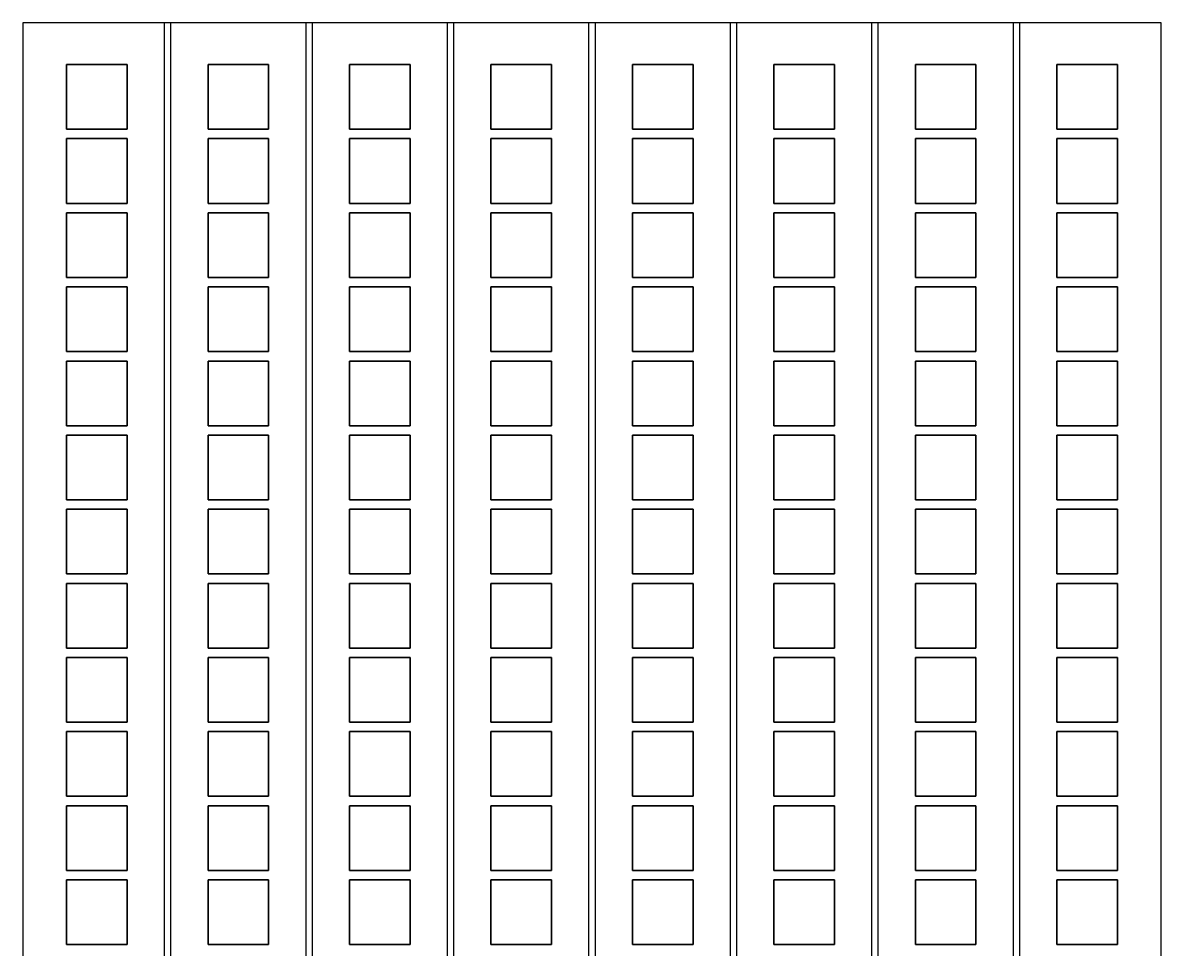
# Model space of a CAD drawing. Header units: millimetres. Extents: x -10000 to 28900, y -8000 to 8000.
# Drawn here: x 20450 to 28900, y -275 to 6600 of the extents above; entities that cross this region are included whole.
import ezdxf

# ---------------------------------------------------------------- set-up
doc = ezdxf.new("R2010")
doc.units = ezdxf.units.MM

msp = doc.modelspace()

# ---------------------------------------------------------------- linework, layer by layer
at = {"layer": 'FLOOR - BALCONY'}
for points in [[(20450, -6600, 4400), (21550, -6600, 4400), (21550, 6600, 4400), (20450, 6600, 4400)], [(21500, -6600, 4750), (22600, -6600, 4750), (22600, 6600, 4750), (21500, 6600, 4750)], [(22550, -6600, 5100), (23650, -6600, 5100), (23650, 6600, 5100), (22550, 6600, 5100)], [(23600, -6600, 5450), (24700, -6600, 5450), (24700, 6600, 5450), (23600, 6600, 5450)], [(24650, -6600, 5800), (25750, -6600, 5800), (25750, 6600, 5800), (24650, 6600, 5800)], [(25700, -6600, 6150), (26800, -6600, 6150), (26800, 6600, 6150), (25700, 6600, 6150)], [(26750, -6600, 6500), (27850, -6600, 6500), (27850, 6600, 6500), (26750, 6600, 6500)], [(27800, -6600, 6850), (28900, -6600, 6850), (28900, 6600, 6850), (27800, 6600, 6850)]]:
    msp.add_3dface(points, dxfattribs=at)
at = {"layer": 'SEATING - BALCONY'}
for points in [[(20775, 5810, 4820), (21225, 5810, 4820), (21225, 6290, 4820), (20775, 6290, 4820)], [(20775, 6290, 4400), (21225, 6290, 4400), (21225, 5810, 4400), (20775, 5810, 4400)], [(21225, 6290, 4400), (20775, 6290, 4400), (20775, 6290, 4820), (21225, 6290, 4820)], [(20775, 6290, 4400), (20775, 5810, 4400), (20775, 5810, 4820), (20775, 6290, 4820)], [(21225, 5810, 4400), (21225, 6290, 4400), (21225, 6290, 4820), (21225, 5810, 4820)], [(21825, 5810, 5170), (22275, 5810, 5170), (22275, 6290, 5170), (21825, 6290, 5170)], [(21825, 6290, 4750), (22275, 6290, 4750), (22275, 5810, 4750), (21825, 5810, 4750)], [(22275, 6290, 4750), (21825, 6290, 4750), (21825, 6290, 5170), (22275, 6290, 5170)], [(21825, 6290, 4750), (21825, 5810, 4750), (21825, 5810, 5170), (21825, 6290, 5170)], [(22275, 5810, 4750), (22275, 6290, 4750), (22275, 6290, 5170), (22275, 5810, 5170)], [(22875, 5810, 5520), (23325, 5810, 5520), (23325, 6290, 5520), (22875, 6290, 5520)], [(22875, 6290, 5100), (23325, 6290, 5100), (23325, 5810, 5100), (22875, 5810, 5100)], [(23325, 6290, 5100), (22875, 6290, 5100), (22875, 6290, 5520), (23325, 6290, 5520)], [(22875, 6290, 5100), (22875, 5810, 5100), (22875, 5810, 5520), (22875, 6290, 5520)], [(23325, 5810, 5100), (23325, 6290, 5100), (23325, 6290, 5520), (23325, 5810, 5520)], [(23925, 5810, 5870), (24375, 5810, 5870), (24375, 6290, 5870), (23925, 6290, 5870)], [(23925, 6290, 5450), (24375, 6290, 5450), (24375, 5810, 5450), (23925, 5810, 5450)], [(24375, 6290, 5450), (23925, 6290, 5450), (23925, 6290, 5870), (24375, 6290, 5870)], [(23925, 6290, 5450), (23925, 5810, 5450), (23925, 5810, 5870), (23925, 6290, 5870)], [(24375, 5810, 5450), (24375, 6290, 5450), (24375, 6290, 5870), (24375, 5810, 5870)], [(24975, 5810, 6220), (25425, 5810, 6220), (25425, 6290, 6220), (24975, 6290, 6220)], [(24975, 6290, 5800), (25425, 6290, 5800), (25425, 5810, 5800), (24975, 5810, 5800)], [(25425, 6290, 5800), (24975, 6290, 5800), (24975, 6290, 6220), (25425, 6290, 6220)], [(24975, 6290, 5800), (24975, 5810, 5800), (24975, 5810, 6220), (24975, 6290, 6220)], [(25425, 5810, 5800), (25425, 6290, 5800), (25425, 6290, 6220), (25425, 5810, 6220)], [(26025, 5810, 6570), (26475, 5810, 6570), (26475, 6290, 6570), (26025, 6290, 6570)], [(26025, 6290, 6150), (26475, 6290, 6150), (26475, 5810, 6150), (26025, 5810, 6150)], [(26475, 6290, 6150), (26025, 6290, 6150), (26025, 6290, 6570), (26475, 6290, 6570)], [(26025, 6290, 6150), (26025, 5810, 6150), (26025, 5810, 6570), (26025, 6290, 6570)], [(26475, 5810, 6150), (26475, 6290, 6150), (26475, 6290, 6570), (26475, 5810, 6570)], [(27075, 5810, 6920), (27525, 5810, 6920), (27525, 6290, 6920), (27075, 6290, 6920)], [(27075, 6290, 6500), (27525, 6290, 6500), (27525, 5810, 6500), (27075, 5810, 6500)], [(27525, 6290, 6500), (27075, 6290, 6500), (27075, 6290, 6920), (27525, 6290, 6920)], [(27075, 6290, 6500), (27075, 5810, 6500), (27075, 5810, 6920), (27075, 6290, 6920)], [(27525, 5810, 6500), (27525, 6290, 6500), (27525, 6290, 6920), (27525, 5810, 6920)], [(28125, 5810, 7270), (28575, 5810, 7270), (28575, 6290, 7270), (28125, 6290, 7270)], [(28125, 6290, 6850), (28575, 6290, 6850), (28575, 5810, 6850), (28125, 5810, 6850)], [(28575, 6290, 6850), (28125, 6290, 6850), (28125, 6290, 7270), (28575, 6290, 7270)], [(28125, 6290, 6850), (28125, 5810, 6850), (28125, 5810, 7270), (28125, 6290, 7270)], [(28575, 5810, 6850), (28575, 6290, 6850), (28575, 6290, 7270), (28575, 5810, 7270)], [(20775, 5810, 4400), (21225, 5810, 4400), (21225, 5810, 4820), (20775, 5810, 4820)], [(21825, 5810, 4750), (22275, 5810, 4750), (22275, 5810, 5170), (21825, 5810, 5170)], [(22875, 5810, 5100), (23325, 5810, 5100), (23325, 5810, 5520), (22875, 5810, 5520)], [(23925, 5810, 5450), (24375, 5810, 5450), (24375, 5810, 5870), (23925, 5810, 5870)], [(24975, 5810, 5800), (25425, 5810, 5800), (25425, 5810, 6220), (24975, 5810, 6220)], [(26025, 5810, 6150), (26475, 5810, 6150), (26475, 5810, 6570), (26025, 5810, 6570)], [(27075, 5810, 6500), (27525, 5810, 6500), (27525, 5810, 6920), (27075, 5810, 6920)], [(28125, 5810, 6850), (28575, 5810, 6850), (28575, 5810, 7270), (28125, 5810, 7270)], [(20775, 5260, 4820), (21225, 5260, 4820), (21225, 5740, 4820), (20775, 5740, 4820)], [(20775, 5740, 4400), (21225, 5740, 4400), (21225, 5260, 4400), (20775, 5260, 4400)], [(21225, 5740, 4400), (20775, 5740, 4400), (20775, 5740, 4820), (21225, 5740, 4820)], [(20775, 5740, 4400), (20775, 5260, 4400), (20775, 5260, 4820), (20775, 5740, 4820)], [(21225, 5260, 4400), (21225, 5740, 4400), (21225, 5740, 4820), (21225, 5260, 4820)], [(21825, 5260, 5170), (22275, 5260, 5170), (22275, 5740, 5170), (21825, 5740, 5170)], [(21825, 5740, 4750), (22275, 5740, 4750), (22275, 5260, 4750), (21825, 5260, 4750)], [(22275, 5740, 4750), (21825, 5740, 4750), (21825, 5740, 5170), (22275, 5740, 5170)], [(21825, 5740, 4750), (21825, 5260, 4750), (21825, 5260, 5170), (21825, 5740, 5170)], [(22275, 5260, 4750), (22275, 5740, 4750), (22275, 5740, 5170), (22275, 5260, 5170)], [(22875, 5260, 5520), (23325, 5260, 5520), (23325, 5740, 5520), (22875, 5740, 5520)], [(22875, 5740, 5100), (23325, 5740, 5100), (23325, 5260, 5100), (22875, 5260, 5100)], [(23325, 5740, 5100), (22875, 5740, 5100), (22875, 5740, 5520), (23325, 5740, 5520)], [(22875, 5740, 5100), (22875, 5260, 5100), (22875, 5260, 5520), (22875, 5740, 5520)], [(23325, 5260, 5100), (23325, 5740, 5100), (23325, 5740, 5520), (23325, 5260, 5520)], [(23925, 5260, 5870), (24375, 5260, 5870), (24375, 5740, 5870), (23925, 5740, 5870)], [(23925, 5740, 5450), (24375, 5740, 5450), (24375, 5260, 5450), (23925, 5260, 5450)], [(24375, 5740, 5450), (23925, 5740, 5450), (23925, 5740, 5870), (24375, 5740, 5870)], [(23925, 5740, 5450), (23925, 5260, 5450), (23925, 5260, 5870), (23925, 5740, 5870)], [(24375, 5260, 5450), (24375, 5740, 5450), (24375, 5740, 5870), (24375, 5260, 5870)], [(24975, 5260, 6220), (25425, 5260, 6220), (25425, 5740, 6220), (24975, 5740, 6220)], [(24975, 5740, 5800), (25425, 5740, 5800), (25425, 5260, 5800), (24975, 5260, 5800)], [(25425, 5740, 5800), (24975, 5740, 5800), (24975, 5740, 6220), (25425, 5740, 6220)], [(24975, 5740, 5800), (24975, 5260, 5800), (24975, 5260, 6220), (24975, 5740, 6220)], [(25425, 5260, 5800), (25425, 5740, 5800), (25425, 5740, 6220), (25425, 5260, 6220)], [(26025, 5260, 6570), (26475, 5260, 6570), (26475, 5740, 6570), (26025, 5740, 6570)], [(26025, 5740, 6150), (26475, 5740, 6150), (26475, 5260, 6150), (26025, 5260, 6150)], [(26475, 5740, 6150), (26025, 5740, 6150), (26025, 5740, 6570), (26475, 5740, 6570)], [(26025, 5740, 6150), (26025, 5260, 6150), (26025, 5260, 6570), (26025, 5740, 6570)], [(26475, 5260, 6150), (26475, 5740, 6150), (26475, 5740, 6570), (26475, 5260, 6570)], [(27075, 5260, 6920), (27525, 5260, 6920), (27525, 5740, 6920), (27075, 5740, 6920)], [(27075, 5740, 6500), (27525, 5740, 6500), (27525, 5260, 6500), (27075, 5260, 6500)], [(27525, 5740, 6500), (27075, 5740, 6500), (27075, 5740, 6920), (27525, 5740, 6920)], [(27075, 5740, 6500), (27075, 5260, 6500), (27075, 5260, 6920), (27075, 5740, 6920)], [(27525, 5260, 6500), (27525, 5740, 6500), (27525, 5740, 6920), (27525, 5260, 6920)], [(28125, 5260, 7270), (28575, 5260, 7270), (28575, 5740, 7270), (28125, 5740, 7270)], [(28125, 5740, 6850), (28575, 5740, 6850), (28575, 5260, 6850), (28125, 5260, 6850)], [(28575, 5740, 6850), (28125, 5740, 6850), (28125, 5740, 7270), (28575, 5740, 7270)], [(28125, 5740, 6850), (28125, 5260, 6850), (28125, 5260, 7270), (28125, 5740, 7270)], [(28575, 5260, 6850), (28575, 5740, 6850), (28575, 5740, 7270), (28575, 5260, 7270)], [(20775, 5260, 4400), (21225, 5260, 4400), (21225, 5260, 4820), (20775, 5260, 4820)], [(21825, 5260, 4750), (22275, 5260, 4750), (22275, 5260, 5170), (21825, 5260, 5170)], [(22875, 5260, 5100), (23325, 5260, 5100), (23325, 5260, 5520), (22875, 5260, 5520)], [(23925, 5260, 5450), (24375, 5260, 5450), (24375, 5260, 5870), (23925, 5260, 5870)], [(24975, 5260, 5800), (25425, 5260, 5800), (25425, 5260, 6220), (24975, 5260, 6220)], [(26025, 5260, 6150), (26475, 5260, 6150), (26475, 5260, 6570), (26025, 5260, 6570)], [(27075, 5260, 6500), (27525, 5260, 6500), (27525, 5260, 6920), (27075, 5260, 6920)], [(28125, 5260, 6850), (28575, 5260, 6850), (28575, 5260, 7270), (28125, 5260, 7270)], [(20775, 4710, 4820), (21225, 4710, 4820), (21225, 5190, 4820), (20775, 5190, 4820)], [(20775, 5190, 4400), (21225, 5190, 4400), (21225, 4710, 4400), (20775, 4710, 4400)], [(21225, 5190, 4400), (20775, 5190, 4400), (20775, 5190, 4820), (21225, 5190, 4820)], [(20775, 5190, 4400), (20775, 4710, 4400), (20775, 4710, 4820), (20775, 5190, 4820)], [(21225, 4710, 4400), (21225, 5190, 4400), (21225, 5190, 4820), (21225, 4710, 4820)], [(21825, 4710, 5170), (22275, 4710, 5170), (22275, 5190, 5170), (21825, 5190, 5170)], [(21825, 5190, 4750), (22275, 5190, 4750), (22275, 4710, 4750), (21825, 4710, 4750)], [(22275, 5190, 4750), (21825, 5190, 4750), (21825, 5190, 5170), (22275, 5190, 5170)], [(21825, 5190, 4750), (21825, 4710, 4750), (21825, 4710, 5170), (21825, 5190, 5170)], [(22275, 4710, 4750), (22275, 5190, 4750), (22275, 5190, 5170), (22275, 4710, 5170)], [(22875, 4710, 5520), (23325, 4710, 5520), (23325, 5190, 5520), (22875, 5190, 5520)], [(22875, 5190, 5100), (23325, 5190, 5100), (23325, 4710, 5100), (22875, 4710, 5100)], [(23325, 5190, 5100), (22875, 5190, 5100), (22875, 5190, 5520), (23325, 5190, 5520)], [(22875, 5190, 5100), (22875, 4710, 5100), (22875, 4710, 5520), (22875, 5190, 5520)], [(23325, 4710, 5100), (23325, 5190, 5100), (23325, 5190, 5520), (23325, 4710, 5520)], [(23925, 4710, 5870), (24375, 4710, 5870), (24375, 5190, 5870), (23925, 5190, 5870)], [(23925, 5190, 5450), (24375, 5190, 5450), (24375, 4710, 5450), (23925, 4710, 5450)], [(24375, 5190, 5450), (23925, 5190, 5450), (23925, 5190, 5870), (24375, 5190, 5870)], [(23925, 5190, 5450), (23925, 4710, 5450), (23925, 4710, 5870), (23925, 5190, 5870)], [(24375, 4710, 5450), (24375, 5190, 5450), (24375, 5190, 5870), (24375, 4710, 5870)], [(24975, 4710, 6220), (25425, 4710, 6220), (25425, 5190, 6220), (24975, 5190, 6220)], [(24975, 5190, 5800), (25425, 5190, 5800), (25425, 4710, 5800), (24975, 4710, 5800)], [(25425, 5190, 5800), (24975, 5190, 5800), (24975, 5190, 6220), (25425, 5190, 6220)], [(24975, 5190, 5800), (24975, 4710, 5800), (24975, 4710, 6220), (24975, 5190, 6220)], [(25425, 4710, 5800), (25425, 5190, 5800), (25425, 5190, 6220), (25425, 4710, 6220)], [(26025, 4710, 6570), (26475, 4710, 6570), (26475, 5190, 6570), (26025, 5190, 6570)], [(26025, 5190, 6150), (26475, 5190, 6150), (26475, 4710, 6150), (26025, 4710, 6150)], [(26475, 5190, 6150), (26025, 5190, 6150), (26025, 5190, 6570), (26475, 5190, 6570)], [(26025, 5190, 6150), (26025, 4710, 6150), (26025, 4710, 6570), (26025, 5190, 6570)], [(26475, 4710, 6150), (26475, 5190, 6150), (26475, 5190, 6570), (26475, 4710, 6570)], [(27075, 4710, 6920), (27525, 4710, 6920), (27525, 5190, 6920), (27075, 5190, 6920)], [(27075, 5190, 6500), (27525, 5190, 6500), (27525, 4710, 6500), (27075, 4710, 6500)], [(27525, 5190, 6500), (27075, 5190, 6500), (27075, 5190, 6920), (27525, 5190, 6920)], [(27075, 5190, 6500), (27075, 4710, 6500), (27075, 4710, 6920), (27075, 5190, 6920)], [(27525, 4710, 6500), (27525, 5190, 6500), (27525, 5190, 6920), (27525, 4710, 6920)], [(28125, 4710, 7270), (28575, 4710, 7270), (28575, 5190, 7270), (28125, 5190, 7270)], [(28125, 5190, 6850), (28575, 5190, 6850), (28575, 4710, 6850), (28125, 4710, 6850)], [(28575, 5190, 6850), (28125, 5190, 6850), (28125, 5190, 7270), (28575, 5190, 7270)], [(28125, 5190, 6850), (28125, 4710, 6850), (28125, 4710, 7270), (28125, 5190, 7270)], [(28575, 4710, 6850), (28575, 5190, 6850), (28575, 5190, 7270), (28575, 4710, 7270)], [(20775, 4710, 4400), (21225, 4710, 4400), (21225, 4710, 4820), (20775, 4710, 4820)], [(21825, 4710, 4750), (22275, 4710, 4750), (22275, 4710, 5170), (21825, 4710, 5170)], [(22875, 4710, 5100), (23325, 4710, 5100), (23325, 4710, 5520), (22875, 4710, 5520)], [(23925, 4710, 5450), (24375, 4710, 5450), (24375, 4710, 5870), (23925, 4710, 5870)], [(24975, 4710, 5800), (25425, 4710, 5800), (25425, 4710, 6220), (24975, 4710, 6220)], [(26025, 4710, 6150), (26475, 4710, 6150), (26475, 4710, 6570), (26025, 4710, 6570)], [(27075, 4710, 6500), (27525, 4710, 6500), (27525, 4710, 6920), (27075, 4710, 6920)], [(28125, 4710, 6850), (28575, 4710, 6850), (28575, 4710, 7270), (28125, 4710, 7270)], [(20775, 4160, 4820), (21225, 4160, 4820), (21225, 4640, 4820), (20775, 4640, 4820)], [(20775, 4640, 4400), (21225, 4640, 4400), (21225, 4160, 4400), (20775, 4160, 4400)], [(21225, 4640, 4400), (20775, 4640, 4400), (20775, 4640, 4820), (21225, 4640, 4820)], [(20775, 4640, 4400), (20775, 4160, 4400), (20775, 4160, 4820), (20775, 4640, 4820)], [(21225, 4160, 4400), (21225, 4640, 4400), (21225, 4640, 4820), (21225, 4160, 4820)], [(21825, 4160, 5170), (22275, 4160, 5170), (22275, 4640, 5170), (21825, 4640, 5170)], [(21825, 4640, 4750), (22275, 4640, 4750), (22275, 4160, 4750), (21825, 4160, 4750)], [(22275, 4640, 4750), (21825, 4640, 4750), (21825, 4640, 5170), (22275, 4640, 5170)], [(21825, 4640, 4750), (21825, 4160, 4750), (21825, 4160, 5170), (21825, 4640, 5170)], [(22275, 4160, 4750), (22275, 4640, 4750), (22275, 4640, 5170), (22275, 4160, 5170)], [(22875, 4160, 5520), (23325, 4160, 5520), (23325, 4640, 5520), (22875, 4640, 5520)], [(22875, 4640, 5100), (23325, 4640, 5100), (23325, 4160, 5100), (22875, 4160, 5100)], [(23325, 4640, 5100), (22875, 4640, 5100), (22875, 4640, 5520), (23325, 4640, 5520)], [(22875, 4640, 5100), (22875, 4160, 5100), (22875, 4160, 5520), (22875, 4640, 5520)], [(23325, 4160, 5100), (23325, 4640, 5100), (23325, 4640, 5520), (23325, 4160, 5520)], [(23925, 4160, 5870), (24375, 4160, 5870), (24375, 4640, 5870), (23925, 4640, 5870)], [(23925, 4640, 5450), (24375, 4640, 5450), (24375, 4160, 5450), (23925, 4160, 5450)], [(24375, 4640, 5450), (23925, 4640, 5450), (23925, 4640, 5870), (24375, 4640, 5870)], [(23925, 4640, 5450), (23925, 4160, 5450), (23925, 4160, 5870), (23925, 4640, 5870)], [(24375, 4160, 5450), (24375, 4640, 5450), (24375, 4640, 5870), (24375, 4160, 5870)], [(24975, 4160, 6220), (25425, 4160, 6220), (25425, 4640, 6220), (24975, 4640, 6220)], [(24975, 4640, 5800), (25425, 4640, 5800), (25425, 4160, 5800), (24975, 4160, 5800)], [(25425, 4640, 5800), (24975, 4640, 5800), (24975, 4640, 6220), (25425, 4640, 6220)], [(24975, 4640, 5800), (24975, 4160, 5800), (24975, 4160, 6220), (24975, 4640, 6220)], [(25425, 4160, 5800), (25425, 4640, 5800), (25425, 4640, 6220), (25425, 4160, 6220)], [(26025, 4160, 6570), (26475, 4160, 6570), (26475, 4640, 6570), (26025, 4640, 6570)], [(26025, 4640, 6150), (26475, 4640, 6150), (26475, 4160, 6150), (26025, 4160, 6150)], [(26475, 4640, 6150), (26025, 4640, 6150), (26025, 4640, 6570), (26475, 4640, 6570)], [(26025, 4640, 6150), (26025, 4160, 6150), (26025, 4160, 6570), (26025, 4640, 6570)], [(26475, 4160, 6150), (26475, 4640, 6150), (26475, 4640, 6570), (26475, 4160, 6570)], [(27075, 4160, 6920), (27525, 4160, 6920), (27525, 4640, 6920), (27075, 4640, 6920)], [(27075, 4640, 6500), (27525, 4640, 6500), (27525, 4160, 6500), (27075, 4160, 6500)], [(27525, 4640, 6500), (27075, 4640, 6500), (27075, 4640, 6920), (27525, 4640, 6920)], [(27075, 4640, 6500), (27075, 4160, 6500), (27075, 4160, 6920), (27075, 4640, 6920)], [(27525, 4160, 6500), (27525, 4640, 6500), (27525, 4640, 6920), (27525, 4160, 6920)], [(28125, 4160, 7270), (28575, 4160, 7270), (28575, 4640, 7270), (28125, 4640, 7270)], [(28125, 4640, 6850), (28575, 4640, 6850), (28575, 4160, 6850), (28125, 4160, 6850)], [(28575, 4640, 6850), (28125, 4640, 6850), (28125, 4640, 7270), (28575, 4640, 7270)], [(28125, 4640, 6850), (28125, 4160, 6850), (28125, 4160, 7270), (28125, 4640, 7270)], [(28575, 4160, 6850), (28575, 4640, 6850), (28575, 4640, 7270), (28575, 4160, 7270)], [(20775, 4160, 4400), (21225, 4160, 4400), (21225, 4160, 4820), (20775, 4160, 4820)], [(21825, 4160, 4750), (22275, 4160, 4750), (22275, 4160, 5170), (21825, 4160, 5170)], [(22875, 4160, 5100), (23325, 4160, 5100), (23325, 4160, 5520), (22875, 4160, 5520)], [(23925, 4160, 5450), (24375, 4160, 5450), (24375, 4160, 5870), (23925, 4160, 5870)], [(24975, 4160, 5800), (25425, 4160, 5800), (25425, 4160, 6220), (24975, 4160, 6220)], [(26025, 4160, 6150), (26475, 4160, 6150), (26475, 4160, 6570), (26025, 4160, 6570)], [(27075, 4160, 6500), (27525, 4160, 6500), (27525, 4160, 6920), (27075, 4160, 6920)], [(28125, 4160, 6850), (28575, 4160, 6850), (28575, 4160, 7270), (28125, 4160, 7270)], [(20775, 3610, 4820), (21225, 3610, 4820), (21225, 4090, 4820), (20775, 4090, 4820)], [(20775, 4090, 4400), (21225, 4090, 4400), (21225, 3610, 4400), (20775, 3610, 4400)], [(21225, 4090, 4400), (20775, 4090, 4400), (20775, 4090, 4820), (21225, 4090, 4820)], [(20775, 4090, 4400), (20775, 3610, 4400), (20775, 3610, 4820), (20775, 4090, 4820)], [(21225, 3610, 4400), (21225, 4090, 4400), (21225, 4090, 4820), (21225, 3610, 4820)], [(21825, 3610, 5170), (22275, 3610, 5170), (22275, 4090, 5170), (21825, 4090, 5170)], [(21825, 4090, 4750), (22275, 4090, 4750), (22275, 3610, 4750), (21825, 3610, 4750)], [(22275, 4090, 4750), (21825, 4090, 4750), (21825, 4090, 5170), (22275, 4090, 5170)], [(21825, 4090, 4750), (21825, 3610, 4750), (21825, 3610, 5170), (21825, 4090, 5170)], [(22275, 3610, 4750), (22275, 4090, 4750), (22275, 4090, 5170), (22275, 3610, 5170)], [(22875, 3610, 5520), (23325, 3610, 5520), (23325, 4090, 5520), (22875, 4090, 5520)], [(22875, 4090, 5100), (23325, 4090, 5100), (23325, 3610, 5100), (22875, 3610, 5100)], [(23325, 4090, 5100), (22875, 4090, 5100), (22875, 4090, 5520), (23325, 4090, 5520)], [(22875, 4090, 5100), (22875, 3610, 5100), (22875, 3610, 5520), (22875, 4090, 5520)], [(23325, 3610, 5100), (23325, 4090, 5100), (23325, 4090, 5520), (23325, 3610, 5520)], [(23925, 3610, 5870), (24375, 3610, 5870), (24375, 4090, 5870), (23925, 4090, 5870)], [(23925, 4090, 5450), (24375, 4090, 5450), (24375, 3610, 5450), (23925, 3610, 5450)], [(24375, 4090, 5450), (23925, 4090, 5450), (23925, 4090, 5870), (24375, 4090, 5870)], [(23925, 4090, 5450), (23925, 3610, 5450), (23925, 3610, 5870), (23925, 4090, 5870)], [(24375, 3610, 5450), (24375, 4090, 5450), (24375, 4090, 5870), (24375, 3610, 5870)], [(24975, 3610, 6220), (25425, 3610, 6220), (25425, 4090, 6220), (24975, 4090, 6220)], [(24975, 4090, 5800), (25425, 4090, 5800), (25425, 3610, 5800), (24975, 3610, 5800)], [(25425, 4090, 5800), (24975, 4090, 5800), (24975, 4090, 6220), (25425, 4090, 6220)], [(24975, 4090, 5800), (24975, 3610, 5800), (24975, 3610, 6220), (24975, 4090, 6220)], [(25425, 3610, 5800), (25425, 4090, 5800), (25425, 4090, 6220), (25425, 3610, 6220)], [(26025, 3610, 6570), (26475, 3610, 6570), (26475, 4090, 6570), (26025, 4090, 6570)], [(26025, 4090, 6150), (26475, 4090, 6150), (26475, 3610, 6150), (26025, 3610, 6150)], [(26475, 4090, 6150), (26025, 4090, 6150), (26025, 4090, 6570), (26475, 4090, 6570)], [(26025, 4090, 6150), (26025, 3610, 6150), (26025, 3610, 6570), (26025, 4090, 6570)], [(26475, 3610, 6150), (26475, 4090, 6150), (26475, 4090, 6570), (26475, 3610, 6570)], [(27075, 3610, 6920), (27525, 3610, 6920), (27525, 4090, 6920), (27075, 4090, 6920)], [(27075, 4090, 6500), (27525, 4090, 6500), (27525, 3610, 6500), (27075, 3610, 6500)], [(27525, 4090, 6500), (27075, 4090, 6500), (27075, 4090, 6920), (27525, 4090, 6920)], [(27075, 4090, 6500), (27075, 3610, 6500), (27075, 3610, 6920), (27075, 4090, 6920)], [(27525, 3610, 6500), (27525, 4090, 6500), (27525, 4090, 6920), (27525, 3610, 6920)], [(28125, 3610, 7270), (28575, 3610, 7270), (28575, 4090, 7270), (28125, 4090, 7270)], [(28125, 4090, 6850), (28575, 4090, 6850), (28575, 3610, 6850), (28125, 3610, 6850)], [(28575, 4090, 6850), (28125, 4090, 6850), (28125, 4090, 7270), (28575, 4090, 7270)], [(28125, 4090, 6850), (28125, 3610, 6850), (28125, 3610, 7270), (28125, 4090, 7270)], [(28575, 3610, 6850), (28575, 4090, 6850), (28575, 4090, 7270), (28575, 3610, 7270)], [(20775, 3610, 4400), (21225, 3610, 4400), (21225, 3610, 4820), (20775, 3610, 4820)], [(21825, 3610, 4750), (22275, 3610, 4750), (22275, 3610, 5170), (21825, 3610, 5170)], [(22875, 3610, 5100), (23325, 3610, 5100), (23325, 3610, 5520), (22875, 3610, 5520)], [(23925, 3610, 5450), (24375, 3610, 5450), (24375, 3610, 5870), (23925, 3610, 5870)], [(24975, 3610, 5800), (25425, 3610, 5800), (25425, 3610, 6220), (24975, 3610, 6220)], [(26025, 3610, 6150), (26475, 3610, 6150), (26475, 3610, 6570), (26025, 3610, 6570)], [(27075, 3610, 6500), (27525, 3610, 6500), (27525, 3610, 6920), (27075, 3610, 6920)], [(28125, 3610, 6850), (28575, 3610, 6850), (28575, 3610, 7270), (28125, 3610, 7270)], [(20775, 3060, 4820), (21225, 3060, 4820), (21225, 3540, 4820), (20775, 3540, 4820)], [(20775, 3540, 4400), (21225, 3540, 4400), (21225, 3060, 4400), (20775, 3060, 4400)], [(21225, 3540, 4400), (20775, 3540, 4400), (20775, 3540, 4820), (21225, 3540, 4820)], [(20775, 3540, 4400), (20775, 3060, 4400), (20775, 3060, 4820), (20775, 3540, 4820)], [(21225, 3060, 4400), (21225, 3540, 4400), (21225, 3540, 4820), (21225, 3060, 4820)], [(21825, 3060, 5170), (22275, 3060, 5170), (22275, 3540, 5170), (21825, 3540, 5170)], [(21825, 3540, 4750), (22275, 3540, 4750), (22275, 3060, 4750), (21825, 3060, 4750)], [(22275, 3540, 4750), (21825, 3540, 4750), (21825, 3540, 5170), (22275, 3540, 5170)], [(21825, 3540, 4750), (21825, 3060, 4750), (21825, 3060, 5170), (21825, 3540, 5170)], [(22275, 3060, 4750), (22275, 3540, 4750), (22275, 3540, 5170), (22275, 3060, 5170)], [(22875, 3060, 5520), (23325, 3060, 5520), (23325, 3540, 5520), (22875, 3540, 5520)], [(22875, 3540, 5100), (23325, 3540, 5100), (23325, 3060, 5100), (22875, 3060, 5100)], [(23325, 3540, 5100), (22875, 3540, 5100), (22875, 3540, 5520), (23325, 3540, 5520)], [(22875, 3540, 5100), (22875, 3060, 5100), (22875, 3060, 5520), (22875, 3540, 5520)], [(23325, 3060, 5100), (23325, 3540, 5100), (23325, 3540, 5520), (23325, 3060, 5520)], [(23925, 3060, 5870), (24375, 3060, 5870), (24375, 3540, 5870), (23925, 3540, 5870)], [(23925, 3540, 5450), (24375, 3540, 5450), (24375, 3060, 5450), (23925, 3060, 5450)], [(24375, 3540, 5450), (23925, 3540, 5450), (23925, 3540, 5870), (24375, 3540, 5870)], [(23925, 3540, 5450), (23925, 3060, 5450), (23925, 3060, 5870), (23925, 3540, 5870)], [(24375, 3060, 5450), (24375, 3540, 5450), (24375, 3540, 5870), (24375, 3060, 5870)], [(24975, 3060, 6220), (25425, 3060, 6220), (25425, 3540, 6220), (24975, 3540, 6220)], [(24975, 3540, 5800), (25425, 3540, 5800), (25425, 3060, 5800), (24975, 3060, 5800)], [(25425, 3540, 5800), (24975, 3540, 5800), (24975, 3540, 6220), (25425, 3540, 6220)], [(24975, 3540, 5800), (24975, 3060, 5800), (24975, 3060, 6220), (24975, 3540, 6220)], [(25425, 3060, 5800), (25425, 3540, 5800), (25425, 3540, 6220), (25425, 3060, 6220)], [(26025, 3060, 6570), (26475, 3060, 6570), (26475, 3540, 6570), (26025, 3540, 6570)], [(26025, 3540, 6150), (26475, 3540, 6150), (26475, 3060, 6150), (26025, 3060, 6150)], [(26475, 3540, 6150), (26025, 3540, 6150), (26025, 3540, 6570), (26475, 3540, 6570)], [(26025, 3540, 6150), (26025, 3060, 6150), (26025, 3060, 6570), (26025, 3540, 6570)], [(26475, 3060, 6150), (26475, 3540, 6150), (26475, 3540, 6570), (26475, 3060, 6570)], [(27075, 3060, 6920), (27525, 3060, 6920), (27525, 3540, 6920), (27075, 3540, 6920)], [(27075, 3540, 6500), (27525, 3540, 6500), (27525, 3060, 6500), (27075, 3060, 6500)], [(27525, 3540, 6500), (27075, 3540, 6500), (27075, 3540, 6920), (27525, 3540, 6920)], [(27075, 3540, 6500), (27075, 3060, 6500), (27075, 3060, 6920), (27075, 3540, 6920)], [(27525, 3060, 6500), (27525, 3540, 6500), (27525, 3540, 6920), (27525, 3060, 6920)], [(28125, 3060, 7270), (28575, 3060, 7270), (28575, 3540, 7270), (28125, 3540, 7270)], [(28125, 3540, 6850), (28575, 3540, 6850), (28575, 3060, 6850), (28125, 3060, 6850)], [(28575, 3540, 6850), (28125, 3540, 6850), (28125, 3540, 7270), (28575, 3540, 7270)], [(28125, 3540, 6850), (28125, 3060, 6850), (28125, 3060, 7270), (28125, 3540, 7270)], [(28575, 3060, 6850), (28575, 3540, 6850), (28575, 3540, 7270), (28575, 3060, 7270)], [(20775, 3060, 4400), (21225, 3060, 4400), (21225, 3060, 4820), (20775, 3060, 4820)], [(21825, 3060, 4750), (22275, 3060, 4750), (22275, 3060, 5170), (21825, 3060, 5170)], [(22875, 3060, 5100), (23325, 3060, 5100), (23325, 3060, 5520), (22875, 3060, 5520)], [(23925, 3060, 5450), (24375, 3060, 5450), (24375, 3060, 5870), (23925, 3060, 5870)], [(24975, 3060, 5800), (25425, 3060, 5800), (25425, 3060, 6220), (24975, 3060, 6220)], [(26025, 3060, 6150), (26475, 3060, 6150), (26475, 3060, 6570), (26025, 3060, 6570)], [(27075, 3060, 6500), (27525, 3060, 6500), (27525, 3060, 6920), (27075, 3060, 6920)], [(28125, 3060, 6850), (28575, 3060, 6850), (28575, 3060, 7270), (28125, 3060, 7270)], [(20775, 2510, 4820), (21225, 2510, 4820), (21225, 2990, 4820), (20775, 2990, 4820)], [(20775, 2990, 4400), (21225, 2990, 4400), (21225, 2510, 4400), (20775, 2510, 4400)], [(21225, 2990, 4400), (20775, 2990, 4400), (20775, 2990, 4820), (21225, 2990, 4820)], [(20775, 2990, 4400), (20775, 2510, 4400), (20775, 2510, 4820), (20775, 2990, 4820)], [(21225, 2510, 4400), (21225, 2990, 4400), (21225, 2990, 4820), (21225, 2510, 4820)], [(21825, 2510, 5170), (22275, 2510, 5170), (22275, 2990, 5170), (21825, 2990, 5170)], [(21825, 2990, 4750), (22275, 2990, 4750), (22275, 2510, 4750), (21825, 2510, 4750)], [(22275, 2990, 4750), (21825, 2990, 4750), (21825, 2990, 5170), (22275, 2990, 5170)], [(21825, 2990, 4750), (21825, 2510, 4750), (21825, 2510, 5170), (21825, 2990, 5170)], [(22275, 2510, 4750), (22275, 2990, 4750), (22275, 2990, 5170), (22275, 2510, 5170)], [(22875, 2510, 5520), (23325, 2510, 5520), (23325, 2990, 5520), (22875, 2990, 5520)], [(22875, 2990, 5100), (23325, 2990, 5100), (23325, 2510, 5100), (22875, 2510, 5100)], [(23325, 2990, 5100), (22875, 2990, 5100), (22875, 2990, 5520), (23325, 2990, 5520)], [(22875, 2990, 5100), (22875, 2510, 5100), (22875, 2510, 5520), (22875, 2990, 5520)], [(23325, 2510, 5100), (23325, 2990, 5100), (23325, 2990, 5520), (23325, 2510, 5520)], [(23925, 2510, 5870), (24375, 2510, 5870), (24375, 2990, 5870), (23925, 2990, 5870)], [(23925, 2990, 5450), (24375, 2990, 5450), (24375, 2510, 5450), (23925, 2510, 5450)], [(24375, 2990, 5450), (23925, 2990, 5450), (23925, 2990, 5870), (24375, 2990, 5870)], [(23925, 2990, 5450), (23925, 2510, 5450), (23925, 2510, 5870), (23925, 2990, 5870)], [(24375, 2510, 5450), (24375, 2990, 5450), (24375, 2990, 5870), (24375, 2510, 5870)], [(24975, 2510, 6220), (25425, 2510, 6220), (25425, 2990, 6220), (24975, 2990, 6220)], [(24975, 2990, 5800), (25425, 2990, 5800), (25425, 2510, 5800), (24975, 2510, 5800)], [(25425, 2990, 5800), (24975, 2990, 5800), (24975, 2990, 6220), (25425, 2990, 6220)], [(24975, 2990, 5800), (24975, 2510, 5800), (24975, 2510, 6220), (24975, 2990, 6220)], [(25425, 2510, 5800), (25425, 2990, 5800), (25425, 2990, 6220), (25425, 2510, 6220)], [(26025, 2510, 6570), (26475, 2510, 6570), (26475, 2990, 6570), (26025, 2990, 6570)], [(26025, 2990, 6150), (26475, 2990, 6150), (26475, 2510, 6150), (26025, 2510, 6150)], [(26475, 2990, 6150), (26025, 2990, 6150), (26025, 2990, 6570), (26475, 2990, 6570)], [(26025, 2990, 6150), (26025, 2510, 6150), (26025, 2510, 6570), (26025, 2990, 6570)], [(26475, 2510, 6150), (26475, 2990, 6150), (26475, 2990, 6570), (26475, 2510, 6570)], [(27075, 2510, 6920), (27525, 2510, 6920), (27525, 2990, 6920), (27075, 2990, 6920)], [(27075, 2990, 6500), (27525, 2990, 6500), (27525, 2510, 6500), (27075, 2510, 6500)], [(27525, 2990, 6500), (27075, 2990, 6500), (27075, 2990, 6920), (27525, 2990, 6920)], [(27075, 2990, 6500), (27075, 2510, 6500), (27075, 2510, 6920), (27075, 2990, 6920)], [(27525, 2510, 6500), (27525, 2990, 6500), (27525, 2990, 6920), (27525, 2510, 6920)], [(28125, 2510, 7270), (28575, 2510, 7270), (28575, 2990, 7270), (28125, 2990, 7270)], [(28125, 2990, 6850), (28575, 2990, 6850), (28575, 2510, 6850), (28125, 2510, 6850)], [(28575, 2990, 6850), (28125, 2990, 6850), (28125, 2990, 7270), (28575, 2990, 7270)], [(28125, 2990, 6850), (28125, 2510, 6850), (28125, 2510, 7270), (28125, 2990, 7270)], [(28575, 2510, 6850), (28575, 2990, 6850), (28575, 2990, 7270), (28575, 2510, 7270)], [(20775, 2510, 4400), (21225, 2510, 4400), (21225, 2510, 4820), (20775, 2510, 4820)], [(21825, 2510, 4750), (22275, 2510, 4750), (22275, 2510, 5170), (21825, 2510, 5170)], [(22875, 2510, 5100), (23325, 2510, 5100), (23325, 2510, 5520), (22875, 2510, 5520)], [(23925, 2510, 5450), (24375, 2510, 5450), (24375, 2510, 5870), (23925, 2510, 5870)], [(24975, 2510, 5800), (25425, 2510, 5800), (25425, 2510, 6220), (24975, 2510, 6220)], [(26025, 2510, 6150), (26475, 2510, 6150), (26475, 2510, 6570), (26025, 2510, 6570)], [(27075, 2510, 6500), (27525, 2510, 6500), (27525, 2510, 6920), (27075, 2510, 6920)], [(28125, 2510, 6850), (28575, 2510, 6850), (28575, 2510, 7270), (28125, 2510, 7270)], [(20775, 1960, 4820), (21225, 1960, 4820), (21225, 2440, 4820), (20775, 2440, 4820)], [(20775, 2440, 4400), (21225, 2440, 4400), (21225, 1960, 4400), (20775, 1960, 4400)], [(21225, 2440, 4400), (20775, 2440, 4400), (20775, 2440, 4820), (21225, 2440, 4820)], [(20775, 2440, 4400), (20775, 1960, 4400), (20775, 1960, 4820), (20775, 2440, 4820)], [(21225, 1960, 4400), (21225, 2440, 4400), (21225, 2440, 4820), (21225, 1960, 4820)], [(21825, 1960, 5170), (22275, 1960, 5170), (22275, 2440, 5170), (21825, 2440, 5170)], [(21825, 2440, 4750), (22275, 2440, 4750), (22275, 1960, 4750), (21825, 1960, 4750)], [(22275, 2440, 4750), (21825, 2440, 4750), (21825, 2440, 5170), (22275, 2440, 5170)], [(21825, 2440, 4750), (21825, 1960, 4750), (21825, 1960, 5170), (21825, 2440, 5170)], [(22275, 1960, 4750), (22275, 2440, 4750), (22275, 2440, 5170), (22275, 1960, 5170)], [(22875, 1960, 5520), (23325, 1960, 5520), (23325, 2440, 5520), (22875, 2440, 5520)], [(22875, 2440, 5100), (23325, 2440, 5100), (23325, 1960, 5100), (22875, 1960, 5100)], [(23325, 2440, 5100), (22875, 2440, 5100), (22875, 2440, 5520), (23325, 2440, 5520)], [(22875, 2440, 5100), (22875, 1960, 5100), (22875, 1960, 5520), (22875, 2440, 5520)], [(23325, 1960, 5100), (23325, 2440, 5100), (23325, 2440, 5520), (23325, 1960, 5520)], [(23925, 1960, 5870), (24375, 1960, 5870), (24375, 2440, 5870), (23925, 2440, 5870)], [(23925, 2440, 5450), (24375, 2440, 5450), (24375, 1960, 5450), (23925, 1960, 5450)], [(24375, 2440, 5450), (23925, 2440, 5450), (23925, 2440, 5870), (24375, 2440, 5870)], [(23925, 2440, 5450), (23925, 1960, 5450), (23925, 1960, 5870), (23925, 2440, 5870)], [(24375, 1960, 5450), (24375, 2440, 5450), (24375, 2440, 5870), (24375, 1960, 5870)], [(24975, 1960, 6220), (25425, 1960, 6220), (25425, 2440, 6220), (24975, 2440, 6220)], [(24975, 2440, 5800), (25425, 2440, 5800), (25425, 1960, 5800), (24975, 1960, 5800)], [(25425, 2440, 5800), (24975, 2440, 5800), (24975, 2440, 6220), (25425, 2440, 6220)], [(24975, 2440, 5800), (24975, 1960, 5800), (24975, 1960, 6220), (24975, 2440, 6220)], [(25425, 1960, 5800), (25425, 2440, 5800), (25425, 2440, 6220), (25425, 1960, 6220)], [(26025, 1960, 6570), (26475, 1960, 6570), (26475, 2440, 6570), (26025, 2440, 6570)], [(26025, 2440, 6150), (26475, 2440, 6150), (26475, 1960, 6150), (26025, 1960, 6150)], [(26475, 2440, 6150), (26025, 2440, 6150), (26025, 2440, 6570), (26475, 2440, 6570)], [(26025, 2440, 6150), (26025, 1960, 6150), (26025, 1960, 6570), (26025, 2440, 6570)], [(26475, 1960, 6150), (26475, 2440, 6150), (26475, 2440, 6570), (26475, 1960, 6570)], [(27075, 1960, 6920), (27525, 1960, 6920), (27525, 2440, 6920), (27075, 2440, 6920)], [(27075, 2440, 6500), (27525, 2440, 6500), (27525, 1960, 6500), (27075, 1960, 6500)], [(27525, 2440, 6500), (27075, 2440, 6500), (27075, 2440, 6920), (27525, 2440, 6920)], [(27075, 2440, 6500), (27075, 1960, 6500), (27075, 1960, 6920), (27075, 2440, 6920)], [(27525, 1960, 6500), (27525, 2440, 6500), (27525, 2440, 6920), (27525, 1960, 6920)], [(28125, 1960, 7270), (28575, 1960, 7270), (28575, 2440, 7270), (28125, 2440, 7270)], [(28125, 2440, 6850), (28575, 2440, 6850), (28575, 1960, 6850), (28125, 1960, 6850)], [(28575, 2440, 6850), (28125, 2440, 6850), (28125, 2440, 7270), (28575, 2440, 7270)], [(28125, 2440, 6850), (28125, 1960, 6850), (28125, 1960, 7270), (28125, 2440, 7270)], [(28575, 1960, 6850), (28575, 2440, 6850), (28575, 2440, 7270), (28575, 1960, 7270)], [(20775, 1960, 4400), (21225, 1960, 4400), (21225, 1960, 4820), (20775, 1960, 4820)], [(21825, 1960, 4750), (22275, 1960, 4750), (22275, 1960, 5170), (21825, 1960, 5170)], [(22875, 1960, 5100), (23325, 1960, 5100), (23325, 1960, 5520), (22875, 1960, 5520)], [(23925, 1960, 5450), (24375, 1960, 5450), (24375, 1960, 5870), (23925, 1960, 5870)], [(24975, 1960, 5800), (25425, 1960, 5800), (25425, 1960, 6220), (24975, 1960, 6220)], [(26025, 1960, 6150), (26475, 1960, 6150), (26475, 1960, 6570), (26025, 1960, 6570)], [(27075, 1960, 6500), (27525, 1960, 6500), (27525, 1960, 6920), (27075, 1960, 6920)], [(28125, 1960, 6850), (28575, 1960, 6850), (28575, 1960, 7270), (28125, 1960, 7270)], [(20775, 1410, 4820), (21225, 1410, 4820), (21225, 1890, 4820), (20775, 1890, 4820)], [(20775, 1890, 4400), (21225, 1890, 4400), (21225, 1410, 4400), (20775, 1410, 4400)], [(21225, 1890, 4400), (20775, 1890, 4400), (20775, 1890, 4820), (21225, 1890, 4820)], [(20775, 1890, 4400), (20775, 1410, 4400), (20775, 1410, 4820), (20775, 1890, 4820)], [(21225, 1410, 4400), (21225, 1890, 4400), (21225, 1890, 4820), (21225, 1410, 4820)], [(21825, 1410, 5170), (22275, 1410, 5170), (22275, 1890, 5170), (21825, 1890, 5170)], [(21825, 1890, 4750), (22275, 1890, 4750), (22275, 1410, 4750), (21825, 1410, 4750)], [(22275, 1890, 4750), (21825, 1890, 4750), (21825, 1890, 5170), (22275, 1890, 5170)], [(21825, 1890, 4750), (21825, 1410, 4750), (21825, 1410, 5170), (21825, 1890, 5170)], [(22275, 1410, 4750), (22275, 1890, 4750), (22275, 1890, 5170), (22275, 1410, 5170)], [(22875, 1410, 5520), (23325, 1410, 5520), (23325, 1890, 5520), (22875, 1890, 5520)], [(22875, 1890, 5100), (23325, 1890, 5100), (23325, 1410, 5100), (22875, 1410, 5100)], [(23325, 1890, 5100), (22875, 1890, 5100), (22875, 1890, 5520), (23325, 1890, 5520)], [(22875, 1890, 5100), (22875, 1410, 5100), (22875, 1410, 5520), (22875, 1890, 5520)], [(23325, 1410, 5100), (23325, 1890, 5100), (23325, 1890, 5520), (23325, 1410, 5520)], [(23925, 1410, 5870), (24375, 1410, 5870), (24375, 1890, 5870), (23925, 1890, 5870)], [(23925, 1890, 5450), (24375, 1890, 5450), (24375, 1410, 5450), (23925, 1410, 5450)], [(24375, 1890, 5450), (23925, 1890, 5450), (23925, 1890, 5870), (24375, 1890, 5870)], [(23925, 1890, 5450), (23925, 1410, 5450), (23925, 1410, 5870), (23925, 1890, 5870)], [(24375, 1410, 5450), (24375, 1890, 5450), (24375, 1890, 5870), (24375, 1410, 5870)], [(24975, 1410, 6220), (25425, 1410, 6220), (25425, 1890, 6220), (24975, 1890, 6220)], [(24975, 1890, 5800), (25425, 1890, 5800), (25425, 1410, 5800), (24975, 1410, 5800)], [(25425, 1890, 5800), (24975, 1890, 5800), (24975, 1890, 6220), (25425, 1890, 6220)], [(24975, 1890, 5800), (24975, 1410, 5800), (24975, 1410, 6220), (24975, 1890, 6220)], [(25425, 1410, 5800), (25425, 1890, 5800), (25425, 1890, 6220), (25425, 1410, 6220)], [(26025, 1410, 6570), (26475, 1410, 6570), (26475, 1890, 6570), (26025, 1890, 6570)], [(26025, 1890, 6150), (26475, 1890, 6150), (26475, 1410, 6150), (26025, 1410, 6150)], [(26475, 1890, 6150), (26025, 1890, 6150), (26025, 1890, 6570), (26475, 1890, 6570)], [(26025, 1890, 6150), (26025, 1410, 6150), (26025, 1410, 6570), (26025, 1890, 6570)], [(26475, 1410, 6150), (26475, 1890, 6150), (26475, 1890, 6570), (26475, 1410, 6570)], [(27075, 1410, 6920), (27525, 1410, 6920), (27525, 1890, 6920), (27075, 1890, 6920)], [(27075, 1890, 6500), (27525, 1890, 6500), (27525, 1410, 6500), (27075, 1410, 6500)], [(27525, 1890, 6500), (27075, 1890, 6500), (27075, 1890, 6920), (27525, 1890, 6920)], [(27075, 1890, 6500), (27075, 1410, 6500), (27075, 1410, 6920), (27075, 1890, 6920)], [(27525, 1410, 6500), (27525, 1890, 6500), (27525, 1890, 6920), (27525, 1410, 6920)], [(28125, 1410, 7270), (28575, 1410, 7270), (28575, 1890, 7270), (28125, 1890, 7270)], [(28125, 1890, 6850), (28575, 1890, 6850), (28575, 1410, 6850), (28125, 1410, 6850)], [(28575, 1890, 6850), (28125, 1890, 6850), (28125, 1890, 7270), (28575, 1890, 7270)], [(28125, 1890, 6850), (28125, 1410, 6850), (28125, 1410, 7270), (28125, 1890, 7270)], [(28575, 1410, 6850), (28575, 1890, 6850), (28575, 1890, 7270), (28575, 1410, 7270)], [(20775, 1410, 4400), (21225, 1410, 4400), (21225, 1410, 4820), (20775, 1410, 4820)], [(21825, 1410, 4750), (22275, 1410, 4750), (22275, 1410, 5170), (21825, 1410, 5170)], [(22875, 1410, 5100), (23325, 1410, 5100), (23325, 1410, 5520), (22875, 1410, 5520)], [(23925, 1410, 5450), (24375, 1410, 5450), (24375, 1410, 5870), (23925, 1410, 5870)], [(24975, 1410, 5800), (25425, 1410, 5800), (25425, 1410, 6220), (24975, 1410, 6220)], [(26025, 1410, 6150), (26475, 1410, 6150), (26475, 1410, 6570), (26025, 1410, 6570)], [(27075, 1410, 6500), (27525, 1410, 6500), (27525, 1410, 6920), (27075, 1410, 6920)], [(28125, 1410, 6850), (28575, 1410, 6850), (28575, 1410, 7270), (28125, 1410, 7270)], [(20775, 860, 4820), (21225, 860, 4820), (21225, 1340, 4820), (20775, 1340, 4820)], [(20775, 1340, 4400), (21225, 1340, 4400), (21225, 860, 4400), (20775, 860, 4400)], [(21225, 1340, 4400), (20775, 1340, 4400), (20775, 1340, 4820), (21225, 1340, 4820)], [(20775, 1340, 4400), (20775, 860, 4400), (20775, 860, 4820), (20775, 1340, 4820)], [(21225, 860, 4400), (21225, 1340, 4400), (21225, 1340, 4820), (21225, 860, 4820)], [(21825, 860, 5170), (22275, 860, 5170), (22275, 1340, 5170), (21825, 1340, 5170)], [(21825, 1340, 4750), (22275, 1340, 4750), (22275, 860, 4750), (21825, 860, 4750)], [(22275, 1340, 4750), (21825, 1340, 4750), (21825, 1340, 5170), (22275, 1340, 5170)], [(21825, 1340, 4750), (21825, 860, 4750), (21825, 860, 5170), (21825, 1340, 5170)], [(22275, 860, 4750), (22275, 1340, 4750), (22275, 1340, 5170), (22275, 860, 5170)], [(22875, 860, 5520), (23325, 860, 5520), (23325, 1340, 5520), (22875, 1340, 5520)], [(22875, 1340, 5100), (23325, 1340, 5100), (23325, 860, 5100), (22875, 860, 5100)], [(23325, 1340, 5100), (22875, 1340, 5100), (22875, 1340, 5520), (23325, 1340, 5520)], [(22875, 1340, 5100), (22875, 860, 5100), (22875, 860, 5520), (22875, 1340, 5520)], [(23325, 860, 5100), (23325, 1340, 5100), (23325, 1340, 5520), (23325, 860, 5520)], [(23925, 860, 5870), (24375, 860, 5870), (24375, 1340, 5870), (23925, 1340, 5870)], [(23925, 1340, 5450), (24375, 1340, 5450), (24375, 860, 5450), (23925, 860, 5450)], [(24375, 1340, 5450), (23925, 1340, 5450), (23925, 1340, 5870), (24375, 1340, 5870)], [(23925, 1340, 5450), (23925, 860, 5450), (23925, 860, 5870), (23925, 1340, 5870)], [(24375, 860, 5450), (24375, 1340, 5450), (24375, 1340, 5870), (24375, 860, 5870)], [(24975, 860, 6220), (25425, 860, 6220), (25425, 1340, 6220), (24975, 1340, 6220)], [(24975, 1340, 5800), (25425, 1340, 5800), (25425, 860, 5800), (24975, 860, 5800)], [(25425, 1340, 5800), (24975, 1340, 5800), (24975, 1340, 6220), (25425, 1340, 6220)], [(24975, 1340, 5800), (24975, 860, 5800), (24975, 860, 6220), (24975, 1340, 6220)], [(25425, 860, 5800), (25425, 1340, 5800), (25425, 1340, 6220), (25425, 860, 6220)], [(26025, 860, 6570), (26475, 860, 6570), (26475, 1340, 6570), (26025, 1340, 6570)], [(26025, 1340, 6150), (26475, 1340, 6150), (26475, 860, 6150), (26025, 860, 6150)], [(26475, 1340, 6150), (26025, 1340, 6150), (26025, 1340, 6570), (26475, 1340, 6570)], [(26025, 1340, 6150), (26025, 860, 6150), (26025, 860, 6570), (26025, 1340, 6570)], [(26475, 860, 6150), (26475, 1340, 6150), (26475, 1340, 6570), (26475, 860, 6570)], [(27075, 860, 6920), (27525, 860, 6920), (27525, 1340, 6920), (27075, 1340, 6920)], [(27075, 1340, 6500), (27525, 1340, 6500), (27525, 860, 6500), (27075, 860, 6500)], [(27525, 1340, 6500), (27075, 1340, 6500), (27075, 1340, 6920), (27525, 1340, 6920)], [(27075, 1340, 6500), (27075, 860, 6500), (27075, 860, 6920), (27075, 1340, 6920)], [(27525, 860, 6500), (27525, 1340, 6500), (27525, 1340, 6920), (27525, 860, 6920)], [(28125, 860, 7270), (28575, 860, 7270), (28575, 1340, 7270), (28125, 1340, 7270)], [(28125, 1340, 6850), (28575, 1340, 6850), (28575, 860, 6850), (28125, 860, 6850)], [(28575, 1340, 6850), (28125, 1340, 6850), (28125, 1340, 7270), (28575, 1340, 7270)], [(28125, 1340, 6850), (28125, 860, 6850), (28125, 860, 7270), (28125, 1340, 7270)], [(28575, 860, 6850), (28575, 1340, 6850), (28575, 1340, 7270), (28575, 860, 7270)], [(20775, 860, 4400), (21225, 860, 4400), (21225, 860, 4820), (20775, 860, 4820)], [(21825, 860, 4750), (22275, 860, 4750), (22275, 860, 5170), (21825, 860, 5170)], [(22875, 860, 5100), (23325, 860, 5100), (23325, 860, 5520), (22875, 860, 5520)], [(23925, 860, 5450), (24375, 860, 5450), (24375, 860, 5870), (23925, 860, 5870)], [(24975, 860, 5800), (25425, 860, 5800), (25425, 860, 6220), (24975, 860, 6220)], [(26025, 860, 6150), (26475, 860, 6150), (26475, 860, 6570), (26025, 860, 6570)], [(27075, 860, 6500), (27525, 860, 6500), (27525, 860, 6920), (27075, 860, 6920)], [(28125, 860, 6850), (28575, 860, 6850), (28575, 860, 7270), (28125, 860, 7270)], [(20775, 310, 4820), (21225, 310, 4820), (21225, 790, 4820), (20775, 790, 4820)], [(20775, 790, 4400), (21225, 790, 4400), (21225, 310, 4400), (20775, 310, 4400)], [(21225, 790, 4400), (20775, 790, 4400), (20775, 790, 4820), (21225, 790, 4820)], [(20775, 790, 4400), (20775, 310, 4400), (20775, 310, 4820), (20775, 790, 4820)], [(21225, 310, 4400), (21225, 790, 4400), (21225, 790, 4820), (21225, 310, 4820)], [(21825, 310, 5170), (22275, 310, 5170), (22275, 790, 5170), (21825, 790, 5170)], [(21825, 790, 4750), (22275, 790, 4750), (22275, 310, 4750), (21825, 310, 4750)], [(22275, 790, 4750), (21825, 790, 4750), (21825, 790, 5170), (22275, 790, 5170)], [(21825, 790, 4750), (21825, 310, 4750), (21825, 310, 5170), (21825, 790, 5170)], [(22275, 310, 4750), (22275, 790, 4750), (22275, 790, 5170), (22275, 310, 5170)], [(22875, 310, 5520), (23325, 310, 5520), (23325, 790, 5520), (22875, 790, 5520)], [(22875, 790, 5100), (23325, 790, 5100), (23325, 310, 5100), (22875, 310, 5100)], [(23325, 790, 5100), (22875, 790, 5100), (22875, 790, 5520), (23325, 790, 5520)], [(22875, 790, 5100), (22875, 310, 5100), (22875, 310, 5520), (22875, 790, 5520)], [(23325, 310, 5100), (23325, 790, 5100), (23325, 790, 5520), (23325, 310, 5520)], [(23925, 310, 5870), (24375, 310, 5870), (24375, 790, 5870), (23925, 790, 5870)], [(23925, 790, 5450), (24375, 790, 5450), (24375, 310, 5450), (23925, 310, 5450)], [(24375, 790, 5450), (23925, 790, 5450), (23925, 790, 5870), (24375, 790, 5870)], [(23925, 790, 5450), (23925, 310, 5450), (23925, 310, 5870), (23925, 790, 5870)], [(24375, 310, 5450), (24375, 790, 5450), (24375, 790, 5870), (24375, 310, 5870)], [(24975, 310, 6220), (25425, 310, 6220), (25425, 790, 6220), (24975, 790, 6220)], [(24975, 790, 5800), (25425, 790, 5800), (25425, 310, 5800), (24975, 310, 5800)], [(25425, 790, 5800), (24975, 790, 5800), (24975, 790, 6220), (25425, 790, 6220)], [(24975, 790, 5800), (24975, 310, 5800), (24975, 310, 6220), (24975, 790, 6220)], [(25425, 310, 5800), (25425, 790, 5800), (25425, 790, 6220), (25425, 310, 6220)], [(26025, 310, 6570), (26475, 310, 6570), (26475, 790, 6570), (26025, 790, 6570)], [(26025, 790, 6150), (26475, 790, 6150), (26475, 310, 6150), (26025, 310, 6150)], [(26475, 790, 6150), (26025, 790, 6150), (26025, 790, 6570), (26475, 790, 6570)], [(26025, 790, 6150), (26025, 310, 6150), (26025, 310, 6570), (26025, 790, 6570)], [(26475, 310, 6150), (26475, 790, 6150), (26475, 790, 6570), (26475, 310, 6570)], [(27075, 310, 6920), (27525, 310, 6920), (27525, 790, 6920), (27075, 790, 6920)], [(27075, 790, 6500), (27525, 790, 6500), (27525, 310, 6500), (27075, 310, 6500)], [(27525, 790, 6500), (27075, 790, 6500), (27075, 790, 6920), (27525, 790, 6920)], [(27075, 790, 6500), (27075, 310, 6500), (27075, 310, 6920), (27075, 790, 6920)], [(27525, 310, 6500), (27525, 790, 6500), (27525, 790, 6920), (27525, 310, 6920)], [(28125, 310, 7270), (28575, 310, 7270), (28575, 790, 7270), (28125, 790, 7270)], [(28125, 790, 6850), (28575, 790, 6850), (28575, 310, 6850), (28125, 310, 6850)], [(28575, 790, 6850), (28125, 790, 6850), (28125, 790, 7270), (28575, 790, 7270)], [(28125, 790, 6850), (28125, 310, 6850), (28125, 310, 7270), (28125, 790, 7270)], [(28575, 310, 6850), (28575, 790, 6850), (28575, 790, 7270), (28575, 310, 7270)], [(20775, 310, 4400), (21225, 310, 4400), (21225, 310, 4820), (20775, 310, 4820)], [(21825, 310, 4750), (22275, 310, 4750), (22275, 310, 5170), (21825, 310, 5170)], [(22875, 310, 5100), (23325, 310, 5100), (23325, 310, 5520), (22875, 310, 5520)], [(23925, 310, 5450), (24375, 310, 5450), (24375, 310, 5870), (23925, 310, 5870)], [(24975, 310, 5800), (25425, 310, 5800), (25425, 310, 6220), (24975, 310, 6220)], [(26025, 310, 6150), (26475, 310, 6150), (26475, 310, 6570), (26025, 310, 6570)], [(27075, 310, 6500), (27525, 310, 6500), (27525, 310, 6920), (27075, 310, 6920)], [(28125, 310, 6850), (28575, 310, 6850), (28575, 310, 7270), (28125, 310, 7270)], [(20775, -240, 4820), (21225, -240, 4820), (21225, 240, 4820), (20775, 240, 4820)], [(20775, 240, 4400), (21225, 240, 4400), (21225, -240, 4400), (20775, -240, 4400)], [(21225, 240, 4400), (20775, 240, 4400), (20775, 240, 4820), (21225, 240, 4820)], [(20775, 240, 4400), (20775, -240, 4400), (20775, -240, 4820), (20775, 240, 4820)], [(21225, -240, 4400), (21225, 240, 4400), (21225, 240, 4820), (21225, -240, 4820)], [(21825, -240, 5170), (22275, -240, 5170), (22275, 240, 5170), (21825, 240, 5170)], [(21825, 240, 4750), (22275, 240, 4750), (22275, -240, 4750), (21825, -240, 4750)], [(22275, 240, 4750), (21825, 240, 4750), (21825, 240, 5170), (22275, 240, 5170)], [(21825, 240, 4750), (21825, -240, 4750), (21825, -240, 5170), (21825, 240, 5170)], [(22275, -240, 4750), (22275, 240, 4750), (22275, 240, 5170), (22275, -240, 5170)], [(22875, -240, 5520), (23325, -240, 5520), (23325, 240, 5520), (22875, 240, 5520)], [(22875, 240, 5100), (23325, 240, 5100), (23325, -240, 5100), (22875, -240, 5100)], [(23325, 240, 5100), (22875, 240, 5100), (22875, 240, 5520), (23325, 240, 5520)], [(22875, 240, 5100), (22875, -240, 5100), (22875, -240, 5520), (22875, 240, 5520)], [(23325, -240, 5100), (23325, 240, 5100), (23325, 240, 5520), (23325, -240, 5520)], [(23925, -240, 5870), (24375, -240, 5870), (24375, 240, 5870), (23925, 240, 5870)], [(23925, 240, 5450), (24375, 240, 5450), (24375, -240, 5450), (23925, -240, 5450)], [(24375, 240, 5450), (23925, 240, 5450), (23925, 240, 5870), (24375, 240, 5870)], [(23925, 240, 5450), (23925, -240, 5450), (23925, -240, 5870), (23925, 240, 5870)], [(24375, -240, 5450), (24375, 240, 5450), (24375, 240, 5870), (24375, -240, 5870)], [(24975, -240, 6220), (25425, -240, 6220), (25425, 240, 6220), (24975, 240, 6220)], [(24975, 240, 5800), (25425, 240, 5800), (25425, -240, 5800), (24975, -240, 5800)], [(25425, 240, 5800), (24975, 240, 5800), (24975, 240, 6220), (25425, 240, 6220)], [(24975, 240, 5800), (24975, -240, 5800), (24975, -240, 6220), (24975, 240, 6220)], [(25425, -240, 5800), (25425, 240, 5800), (25425, 240, 6220), (25425, -240, 6220)], [(26025, -240, 6570), (26475, -240, 6570), (26475, 240, 6570), (26025, 240, 6570)], [(26025, 240, 6150), (26475, 240, 6150), (26475, -240, 6150), (26025, -240, 6150)], [(26475, 240, 6150), (26025, 240, 6150), (26025, 240, 6570), (26475, 240, 6570)], [(26025, 240, 6150), (26025, -240, 6150), (26025, -240, 6570), (26025, 240, 6570)], [(26475, -240, 6150), (26475, 240, 6150), (26475, 240, 6570), (26475, -240, 6570)], [(27075, -240, 6920), (27525, -240, 6920), (27525, 240, 6920), (27075, 240, 6920)], [(27075, 240, 6500), (27525, 240, 6500), (27525, -240, 6500), (27075, -240, 6500)], [(27525, 240, 6500), (27075, 240, 6500), (27075, 240, 6920), (27525, 240, 6920)], [(27075, 240, 6500), (27075, -240, 6500), (27075, -240, 6920), (27075, 240, 6920)], [(27525, -240, 6500), (27525, 240, 6500), (27525, 240, 6920), (27525, -240, 6920)], [(28125, -240, 7270), (28575, -240, 7270), (28575, 240, 7270), (28125, 240, 7270)], [(28125, 240, 6850), (28575, 240, 6850), (28575, -240, 6850), (28125, -240, 6850)], [(28575, 240, 6850), (28125, 240, 6850), (28125, 240, 7270), (28575, 240, 7270)], [(28125, 240, 6850), (28125, -240, 6850), (28125, -240, 7270), (28125, 240, 7270)], [(28575, -240, 6850), (28575, 240, 6850), (28575, 240, 7270), (28575, -240, 7270)], [(20775, -240, 4400), (21225, -240, 4400), (21225, -240, 4820), (20775, -240, 4820)], [(21825, -240, 4750), (22275, -240, 4750), (22275, -240, 5170), (21825, -240, 5170)], [(22875, -240, 5100), (23325, -240, 5100), (23325, -240, 5520), (22875, -240, 5520)], [(23925, -240, 5450), (24375, -240, 5450), (24375, -240, 5870), (23925, -240, 5870)], [(24975, -240, 5800), (25425, -240, 5800), (25425, -240, 6220), (24975, -240, 6220)], [(26025, -240, 6150), (26475, -240, 6150), (26475, -240, 6570), (26025, -240, 6570)], [(27075, -240, 6500), (27525, -240, 6500), (27525, -240, 6920), (27075, -240, 6920)], [(28125, -240, 6850), (28575, -240, 6850), (28575, -240, 7270), (28125, -240, 7270)]]:
    msp.add_3dface(points, dxfattribs=at)

doc.saveas('drawing.dxf')
